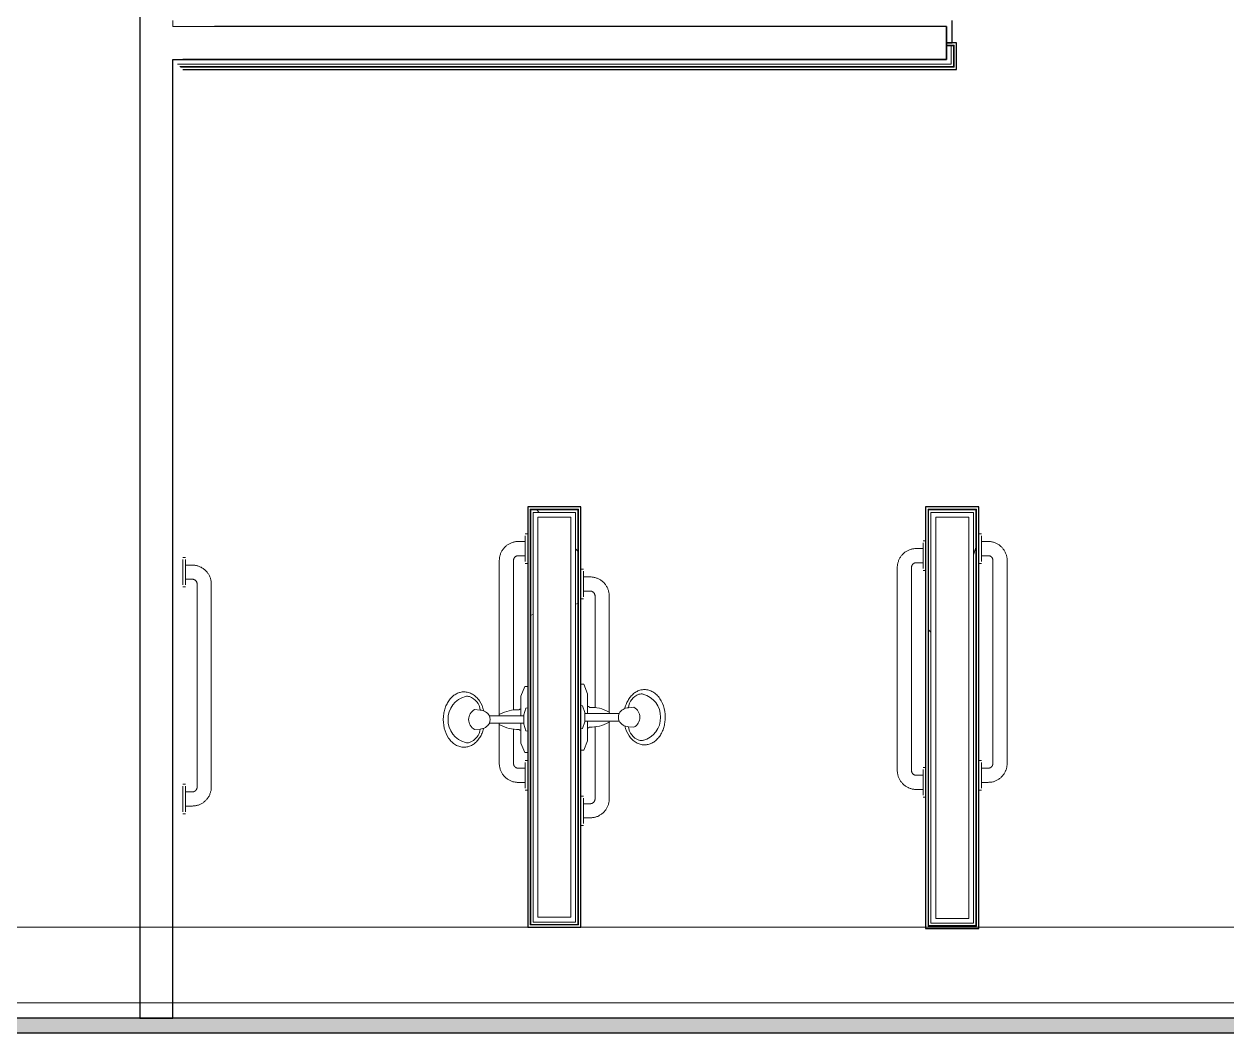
# Model space of a CAD drawing. Header units: inches. Extents: x 25557 to 33164, y -23509 to -20035.
# Drawn here: x 31438 to 31565.3, y -22798.5 to -22691.7 of the extents above; entities that cross this region are included whole.
import ezdxf

# ---------------------------------------------------------------- set-up
doc = ezdxf.new("R2010")
doc.units = ezdxf.units.IN
doc.header["$MEASUREMENT"] = 0
doc.linetypes.add('Grid Line 1_2_', pattern=[0.875, 0.5, -0.125, 0.125, -0.125])
for name, color, linetype, lineweight in [('A-WALL', 113, 'Continuous', 25), ('A-WALL-PATT', 111, 'Continuous', 25), ('I-WALL', 2, 'Continuous', 9), ('P-SANR-FIXT', 6, 'Continuous', 9), ('Q-SPCQ', 91, 'Continuous', 9), ('S-BEAM', 12, 'Continuous', 9), ('S-GRID', 1, 'Continuous', 9)]:
    doc.layers.add(name, color=color, linetype=linetype, lineweight=lineweight)
pattern_1 = [(296.565, (5961.12, 17.28), (0.0001, 115.19999), [12.88, -244.715]), (33.69, (5966.88, 5.76), (-0.00014, 115.19958), [20.768, -394.592]), (33.69, (6082.08, 5.76), (-0.00014, 115.19958), [20.768, -394.592]), (33.69, (6197.28, 5.76), (-0.00014, 115.19958), [20.768, -394.592]), (116.565, (5984.16, 17.28), (0.0001, 115.19999), [12.88, -244.715]), (213.69, (5978.4, 28.8), (-0.00014, 115.19958), [20.768, -394.592]), (213.69, (6093.6, 28.8), (-0.00014, 115.19958), [20.768, -394.592]), (213.69, (6208.8, 28.8), (-0.00014, 115.19958), [20.768, -394.592]), (26.565, (6007.2, 17.28), (0.0001, 115.2), [25.76, -231.836]), (26.565, (6122.4, 17.28), (0.0001, 115.2), [25.76, -231.836]), (270, (6030.24, 28.8), (115.2, 7e-15), [11.52, -103.68]), (225, (6030.24, 17.28), (-1e-14, 115.20042), [16.292, -146.626]), (135, (6018.72, 5.76), (1e-14, 115.20042), [16.292, -146.626]), (288.435, (5984.16, 51.84), (-0.00042, 115.19956), [18.215, -346.08]), (18.435, (5989.92, 34.56), (-0.0004, 115.19956), [18.215, -346.08]), (18.435, (6105.12, 34.56), (-0.0004, 115.19956), [18.215, -346.08]), (18.435, (6220.32, 34.56), (-0.0004, 115.19956), [18.215, -346.08]), (135, (6007.2, 40.32), (1e-14, 115.20042), [16.292, -146.626]), (180, (5995.68, 51.84), (-1e-14, -115.2), [11.52, -103.68]), (251.565, (5955.36, 80.64), (0.00042, 115.19956), [18.215, -346.08]), (315, (5949.6, 63.36), (-1e-14, 115.20042), [16.292, -146.626]), (71.565, (5961.12, 51.84), (0.00042, 115.19956), [18.215, -346.08]), (135, (5966.88, 69.12), (1e-14, 115.20042), [16.292, -146.626]), (225, (6001.44, 80.64), (-1e-14, 115.20042), [16.292, -146.626]), (123.69, (5989.92, 69.12), (-0.00014, 115.19958), [20.768, -394.592]), (123.69, (6105.12, 69.12), (-0.00014, 115.19958), [20.768, -394.592]), (26.565, (5978.4, 86.4), (0.0001, 115.2), [12.88, -244.715]), (26.565, (6093.6, 86.4), (0.0001, 115.2), [12.88, -244.715]), (315, (5989.92, 92.16), (-1e-14, 115.20042), [16.292, -146.626]), (213.69, (6041.76, 109.44), (-0.00014, 115.19958), [20.768, -394.592]), (213.69, (6156.96, 109.44), (-0.00014, 115.19958), [20.768, -394.592]), (213.69, (6272.16, 109.44), (-0.00014, 115.19958), [20.768, -394.592]), (296.565, (6024.48, 97.92), (0.0001, 115.19999), [12.88, -244.715]), (45, (6030.24, 86.4), (1e-14, 115.20042), [16.292, -146.626]), (90, (6041.76, 97.92), (-115.2, 7e-15), [11.52, -103.68]), (213.69, (5989.92, 115.2), (-0.00014, 115.19958), [20.768, -394.592]), (213.69, (6105.12, 115.2), (-0.00014, 115.19958), [20.768, -394.592]), (213.69, (6220.32, 115.2), (-0.00014, 115.19958), [20.768, -394.592]), (315, (5972.64, 103.68), (-1e-14, 115.20042), [8.146, -154.772]), (26.565, (5978.4, 97.92), (0.0001, 115.2), [12.88, -244.715]), (26.565, (6093.6, 97.92), (0.0001, 115.2), [12.88, -244.715]), (90, (5989.92, 103.68), (-115.2, 7e-15), [11.52, -103.68]), (333.435, (5943.84, 109.44), (-0.0001, 115.2), [12.88, -244.715]), (333.435, (6059.04, 109.44), (-0.0001, 115.2), [12.88, -244.715]), (243.435, (5955.36, 103.68), (-0.0001, 115.19999), [12.88, -244.715]), (161.565, (5949.6, 92.16), (0.0004, 115.19956), [18.215, -346.08]), (161.565, (6064.8, 92.16), (0.0004, 115.19956), [18.215, -346.08]), (161.565, (6180, 92.16), (0.0004, 115.19956), [18.215, -346.08]), (45, (5932.32, 97.92), (1e-14, 115.20042), [16.292, -146.626]), (26.565, (5938.08, 0), (0.0001, 115.2), [12.88, -244.715]), (26.565, (6053.28, 0), (0.0001, 115.2), [12.88, -244.715]), (116.565, (5949.6, 5.76), (0.0001, 115.19999), [12.88, -244.715]), (206.565, (5943.84, 17.28), (0.0001, 115.2), [12.88, -244.715]), (206.565, (6059.04, 17.28), (0.0001, 115.2), [12.88, -244.715]), (296.565, (5932.32, 11.52), (0.0001, 115.19999), [12.88, -244.715]), (14.036, (6018.72, 51.84), (0.0005, 115.19957), [23.749, -451.233]), (14.036, (6133.92, 51.84), (0.0005, 115.19957), [23.749, -451.233]), (14.036, (6249.12, 51.84), (0.0005, 115.19957), [23.749, -451.233]), (14.036, (6364.32, 51.84), (0.0005, 115.19957), [23.749, -451.233]), (135, (6041.76, 57.6), (1e-14, 115.20042), [16.292, -146.626]), (198.435, (6030.24, 69.12), (-0.0004, 115.19956), [18.215, -346.08]), (198.435, (6145.44, 69.12), (-0.0004, 115.19956), [18.215, -346.08]), (198.435, (6260.64, 69.12), (-0.0004, 115.19956), [18.215, -346.08]), (296.565, (6012.96, 63.36), (0.0001, 115.19999), [12.88, -244.715]), (333.435, (5938.08, 34.56), (-0.0001, 115.2), [12.88, -244.715]), (333.435, (6053.28, 34.56), (-0.0001, 115.2), [12.88, -244.715]), (45, (5949.6, 28.8), (1e-14, 115.20042), [8.146, -154.772]), (116.565, (5955.36, 34.56), (0.0001, 115.19999), [12.88, -244.715]), (225, (5949.6, 46.08), (-1e-14, 115.20042), [16.292, -146.626])]

# ---------------------------------------------------------------- blocks, each defined once
blk = doc.blocks.new('Shower-Kohler-Devonshire-T396_4X - Oil Rubbed Bronze-74810-Overall Floor Plan')
at = {"layer": 'P-SANR-FIXT', "color": 7}
for p, q in [((25348.99, -22762.82), (25349.39, -22761.8)), ((25349.39, -22761.8), (25349.7, -22761.8)), ((25348.99, -22764.9), (25348.99, -22762.82)), ((25344.66, -22764.3), (25344.08, -22764.25)), ((25348.79, -22764.26), (25348.88, -22764.19)), ((25348.88, -22764.19), (25348.99, -22764.18)), ((25348.99, -22764.18), (25348.99, -22764.9)), ((25349.52, -22764.11), (25349.29, -22764.81)), ((25349.7, -22764.08), (25349.52, -22764.11)), ((25349.7, -22766.53), (25349.7, -22764.08)), ((25349.29, -22764.9), (25345.66, -22764.9)), ((25345.66, -22765.7), (25349.29, -22765.7)), ((25348.99, -22765.7), (25348.99, -22766.43)), ((25348.99, -22767.79), (25348.99, -22765.7)), ((25349.29, -22764.81), (25349.29, -22765.8)), ((25349.29, -22765.7), (25349.29, -22764.9)), ((25344.66, -22766.31), (25344.08, -22766.36)), ((25348.88, -22766.42), (25348.79, -22766.35)), ((25348.99, -22766.43), (25348.88, -22766.42)), ((25349.29, -22765.8), (25349.52, -22766.5)), ((25349.52, -22766.5), (25349.7, -22766.53)), ((25349.39, -22768.8), (25348.99, -22767.79)), ((25349.7, -22768.8), (25349.39, -22768.8))]:
    blk.add_line(p, q, dxfattribs=at)
for centre, radius, start, end in [((25343.73, -22765.24), 2.46, 104.2492, 181.4021), ((25343.3, -22763.57), 0.733, 70.6758, 104.2492), ((25342.99, -22764.46), 1.68, 5.4779, 70.6758), ((25344.65, -22765.3), 1.2, 118.3395, 241.6605), ((25344.61, -22765.51), 1.21, 30.1013, 87.8987), ((25348.64, -22768.13), 3.87, 87.8961, 119.0484), ((25343.73, -22765.36), 2.46, 178.5979, 255.7508), ((25344.61, -22765.1), 1.21, 272.1013, 329.8987), ((25344.58, -22765.3), 1.15, 339.669, 20.331), ((25346.76, -22764.83), 0.0912, 90, 180), ((25342.99, -22766.15), 1.68, 289.3242, 354.5221), ((25346.76, -22765.77), 0.0912, 180, 270), ((25348.64, -22762.48), 3.87, 240.9516, 272.1039), ((25343.3, -22767.04), 0.733, 255.7508, 289.3242)]:
    blk.add_arc(centre, radius, start, end, dxfattribs=at)
for points, knots in [([(25342.96, -22768.23), (25342.81, -22768.23), (25342.51, -22768.19), (25342.06, -22768), (25341.66, -22767.69), (25341.21, -22767.14), (25340.81, -22766.24), (25340.74, -22765.31), (25340.81, -22764.73), (25340.86, -22764.47), (25340.92, -22764.22), (25341, -22763.97), (25341.1, -22763.74), (25341.22, -22763.52), (25341.35, -22763.31), (25341.49, -22763.12), (25341.65, -22762.95), (25341.81, -22762.8), (25341.99, -22762.67), (25342.18, -22762.56), (25342.37, -22762.48), (25342.63, -22762.4), (25342.83, -22762.37), (25342.96, -22762.37)], [0, 0, 0, 0, 0.066667, 0.133333, 0.2, 0.266667, 0.4, 0.533333, 0.5625, 0.591667, 0.620833, 0.65, 0.679167, 0.708333, 0.7375, 0.766667, 0.795833, 0.825, 0.854167, 0.883333, 0.9125, 0.941667, 1, 1, 1, 1]), ([(25342.96, -22762.37), (25343.12, -22762.37), (25343.42, -22762.42), (25343.86, -22762.61), (25344.26, -22762.91), (25344.72, -22763.46), (25344.96, -22764), (25345.05, -22764.39)], [0, 0, 0, 0, 0.0666667, 0.1333333, 0.2, 0.2666667, 0.3990872, 0.3990872, 0.3990872, 0.3990872]), ([(25345.05, -22766.22), (25345.04, -22766.27), (25345, -22766.42), (25344.92, -22766.64), (25344.82, -22766.87), (25344.71, -22767.09), (25344.58, -22767.29), (25344.44, -22767.48), (25344.28, -22767.65), (25344.11, -22767.8), (25343.94, -22767.94), (25343.75, -22768.04), (25343.56, -22768.13), (25343.3, -22768.21), (25343.1, -22768.23), (25342.96, -22768.23)], [0.6009128, 0.6009128, 0.6009128, 0.6009128, 0.6208333, 0.65, 0.6791667, 0.7083333, 0.7375, 0.7666667, 0.7958333, 0.825, 0.8541667, 0.8833333, 0.9125, 0.9416667, 1, 1, 1, 1])]:
    blk.add_open_spline(points, degree=3, knots=knots, dxfattribs=at)
blk = doc.blocks.new('817_Grab_Bars - 8170-001240-25748-Overall Floor Plan')
at = {"layer": 'Q-SPCQ', "color": 7}
for p, q in [((25491.05, -22688.3), (25469.55, -22688.3)), ((25467.55, -22690.3), (25467.55, -22691.02)), ((25469.05, -22691.02), (25469.05, -22690.3)), ((25469.55, -22689.8), (25491.05, -22689.8)), ((25491.55, -22690.3), (25491.55, -22691.02)), ((25493.05, -22691.02), (25493.05, -22690.3)), ((25466.73, -22691.02), (25466.73, -22691.3)), ((25466.94, -22691.02), (25468.3, -22691.02)), ((25468.3, -22691.3), (25466.94, -22691.3)), ((25468.3, -22691.02), (25469.65, -22691.02)), ((25469.65, -22691.3), (25468.3, -22691.3)), ((25469.86, -22691.3), (25469.86, -22691.02)), ((25490.73, -22691.02), (25490.73, -22691.3)), ((25490.94, -22691.02), (25492.3, -22691.02)), ((25492.3, -22691.3), (25490.94, -22691.3)), ((25492.3, -22691.02), (25493.65, -22691.02)), ((25493.65, -22691.3), (25492.3, -22691.3)), ((25493.86, -22691.3), (25493.86, -22691.02))]:
    blk.add_line(p, q, dxfattribs=at)
at = {"layer": 'Q-SPCQ', "color": 7, "flags": 128}
for points in [[(25469.55, -22688.3), (25469.47, -22688.3), (25469.39, -22688.31), (25469.31, -22688.32), (25469.23, -22688.33), (25469.15, -22688.34), (25469.07, -22688.36), (25468.99, -22688.38), (25468.92, -22688.4), (25468.84, -22688.43), (25468.77, -22688.46), (25468.69, -22688.49), (25468.62, -22688.53), (25468.55, -22688.57), (25468.48, -22688.61), (25468.42, -22688.65), (25468.35, -22688.7), (25468.29, -22688.75), (25468.23, -22688.8), (25468.17, -22688.85), (25468.11, -22688.91), (25468.06, -22688.97), (25468, -22689.03), (25467.96, -22689.09), (25467.91, -22689.16), (25467.86, -22689.22), (25467.82, -22689.29), (25467.78, -22689.36), (25467.75, -22689.43), (25467.71, -22689.5), (25467.68, -22689.58), (25467.65, -22689.65), (25467.63, -22689.73), (25467.61, -22689.81), (25467.59, -22689.88), (25467.58, -22689.96), (25467.56, -22690.04), (25467.55, -22690.12), (25467.55, -22690.2), (25467.55, -22690.28), (25467.55, -22690.3)], [(25493.05, -22690.3), (25493.04, -22690.22), (25493.04, -22690.14), (25493.03, -22690.06), (25493.02, -22689.98), (25493.01, -22689.91), (25492.99, -22689.83), (25492.97, -22689.75), (25492.94, -22689.67), (25492.92, -22689.6), (25492.89, -22689.52), (25492.86, -22689.45), (25492.82, -22689.38), (25492.78, -22689.31), (25492.74, -22689.24), (25492.7, -22689.17), (25492.65, -22689.11), (25492.6, -22689.05), (25492.55, -22688.98), (25492.5, -22688.92), (25492.44, -22688.87), (25492.38, -22688.81), (25492.32, -22688.76), (25492.26, -22688.71), (25492.19, -22688.66), (25492.13, -22688.62), (25492.06, -22688.58), (25491.99, -22688.54), (25491.92, -22688.5), (25491.85, -22688.47), (25491.77, -22688.44), (25491.7, -22688.41), (25491.62, -22688.39), (25491.54, -22688.37), (25491.46, -22688.35), (25491.39, -22688.33), (25491.31, -22688.32), (25491.23, -22688.31), (25491.15, -22688.31), (25491.07, -22688.3), (25491.05, -22688.3)], [(25469.05, -22690.3), (25469.05, -22690.28), (25469.05, -22690.26), (25469.05, -22690.24), (25469.05, -22690.22), (25469.06, -22690.2), (25469.06, -22690.18), (25469.07, -22690.16), (25469.07, -22690.15), (25469.08, -22690.13), (25469.09, -22690.11), (25469.09, -22690.09), (25469.1, -22690.07), (25469.11, -22690.05), (25469.12, -22690.04), (25469.13, -22690.02), (25469.15, -22690), (25469.16, -22689.99), (25469.17, -22689.97), (25469.18, -22689.96), (25469.2, -22689.94), (25469.21, -22689.93), (25469.23, -22689.92), (25469.24, -22689.91), (25469.26, -22689.89), (25469.28, -22689.88), (25469.29, -22689.87), (25469.31, -22689.86), (25469.33, -22689.85), (25469.35, -22689.84), (25469.37, -22689.84), (25469.38, -22689.83), (25469.4, -22689.82), (25469.42, -22689.82), (25469.44, -22689.81), (25469.46, -22689.81), (25469.48, -22689.81), (25469.5, -22689.8), (25469.52, -22689.8), (25469.54, -22689.8), (25469.55, -22689.8)], [(25491.05, -22689.8), (25491.07, -22689.8), (25491.09, -22689.8), (25491.11, -22689.81), (25491.13, -22689.81), (25491.15, -22689.81), (25491.17, -22689.82), (25491.18, -22689.82), (25491.2, -22689.83), (25491.22, -22689.83), (25491.24, -22689.84), (25491.26, -22689.85), (25491.28, -22689.86), (25491.29, -22689.87), (25491.31, -22689.88), (25491.33, -22689.89), (25491.35, -22689.9), (25491.36, -22689.91), (25491.38, -22689.93), (25491.39, -22689.94), (25491.41, -22689.95), (25491.42, -22689.97), (25491.43, -22689.98), (25491.44, -22690), (25491.46, -22690.02), (25491.47, -22690.03), (25491.48, -22690.05), (25491.49, -22690.07), (25491.5, -22690.08), (25491.5, -22690.1), (25491.51, -22690.12), (25491.52, -22690.14), (25491.53, -22690.16), (25491.53, -22690.18), (25491.54, -22690.2), (25491.54, -22690.22), (25491.54, -22690.24), (25491.54, -22690.26), (25491.55, -22690.28), (25491.55, -22690.3), (25491.55, -22690.3)]]:
    blk.add_lwpolyline(points, dxfattribs=at)
blk = doc.blocks.new('817_Grab_Bars - 8170-001240-V53-Overall Floor Plan')
at = {"layer": 'Q-SPCQ', "color": 7}
for p, q in [((25558.67, -22746.46), (25557.95, -22746.46)), ((25558.95, -22745.65), (25558.67, -22745.65)), ((25558.67, -22747.21), (25558.67, -22745.86)), ((25558.67, -22748.56), (25558.67, -22747.21)), ((25555.95, -22748.46), (25555.95, -22764.8)), ((25557.45, -22764.29), (25557.45, -22748.46)), ((25557.95, -22747.96), (25558.67, -22747.96)), ((25558.67, -22748.77), (25558.95, -22748.77)), ((25555.95, -22765.81), (25555.95, -22769.96)), ((25557.45, -22769.96), (25557.45, -22766.32)), ((25558.67, -22770.46), (25557.95, -22770.46)), ((25558.95, -22769.65), (25558.67, -22769.65)), ((25558.67, -22771.21), (25558.67, -22769.86)), ((25557.95, -22771.96), (25558.67, -22771.96)), ((25558.67, -22772.56), (25558.67, -22771.21)), ((25558.67, -22772.77), (25558.95, -22772.77))]:
    blk.add_line(p, q, dxfattribs=at)
at = {"layer": 'Q-SPCQ', "color": 7, "flags": 128}
for points in [[(25557.95, -22746.46), (25557.87, -22746.46), (25557.79, -22746.47), (25557.71, -22746.47), (25557.63, -22746.48), (25557.56, -22746.5), (25557.48, -22746.52), (25557.4, -22746.54), (25557.32, -22746.56), (25557.25, -22746.59), (25557.17, -22746.62), (25557.1, -22746.65), (25557.03, -22746.69), (25556.96, -22746.72), (25556.89, -22746.76), (25556.82, -22746.81), (25556.76, -22746.85), (25556.7, -22746.9), (25556.63, -22746.96), (25556.57, -22747.01), (25556.52, -22747.07), (25556.46, -22747.12), (25556.41, -22747.18), (25556.36, -22747.25), (25556.31, -22747.31), (25556.27, -22747.38), (25556.23, -22747.45), (25556.19, -22747.52), (25556.15, -22747.59), (25556.12, -22747.66), (25556.09, -22747.73), (25556.06, -22747.81), (25556.04, -22747.89), (25556.02, -22747.96), (25556, -22748.04), (25555.98, -22748.12), (25555.97, -22748.2), (25555.96, -22748.28), (25555.96, -22748.36), (25555.95, -22748.44), (25555.95, -22748.46)], [(25557.45, -22748.46), (25557.45, -22748.44), (25557.45, -22748.42), (25557.46, -22748.4), (25557.46, -22748.38), (25557.46, -22748.36), (25557.47, -22748.34), (25557.47, -22748.32), (25557.48, -22748.3), (25557.48, -22748.28), (25557.49, -22748.26), (25557.5, -22748.25), (25557.51, -22748.23), (25557.52, -22748.21), (25557.53, -22748.19), (25557.54, -22748.18), (25557.55, -22748.16), (25557.56, -22748.14), (25557.58, -22748.13), (25557.59, -22748.11), (25557.6, -22748.1), (25557.62, -22748.09), (25557.63, -22748.07), (25557.65, -22748.06), (25557.67, -22748.05), (25557.68, -22748.04), (25557.7, -22748.03), (25557.72, -22748.02), (25557.73, -22748.01), (25557.75, -22748), (25557.77, -22747.99), (25557.79, -22747.99), (25557.81, -22747.98), (25557.83, -22747.97), (25557.85, -22747.97), (25557.87, -22747.97), (25557.89, -22747.96), (25557.91, -22747.96), (25557.93, -22747.96), (25557.95, -22747.96), (25557.95, -22747.96)], [(25555.95, -22769.96), (25555.95, -22770.04), (25555.96, -22770.12), (25555.97, -22770.2), (25555.98, -22770.28), (25555.99, -22770.36), (25556.01, -22770.43), (25556.03, -22770.51), (25556.05, -22770.59), (25556.08, -22770.66), (25556.11, -22770.74), (25556.14, -22770.81), (25556.18, -22770.88), (25556.22, -22770.95), (25556.26, -22771.02), (25556.3, -22771.09), (25556.35, -22771.15), (25556.4, -22771.22), (25556.45, -22771.28), (25556.5, -22771.34), (25556.56, -22771.39), (25556.62, -22771.45), (25556.68, -22771.5), (25556.74, -22771.55), (25556.81, -22771.6), (25556.87, -22771.64), (25556.94, -22771.68), (25557.01, -22771.72), (25557.08, -22771.76), (25557.15, -22771.79), (25557.23, -22771.82), (25557.3, -22771.85), (25557.38, -22771.88), (25557.46, -22771.9), (25557.53, -22771.91), (25557.61, -22771.93), (25557.69, -22771.94), (25557.77, -22771.95), (25557.85, -22771.96), (25557.93, -22771.96), (25557.95, -22771.96)], [(25557.95, -22770.46), (25557.93, -22770.46), (25557.91, -22770.46), (25557.89, -22770.46), (25557.87, -22770.45), (25557.85, -22770.45), (25557.83, -22770.44), (25557.81, -22770.44), (25557.8, -22770.43), (25557.78, -22770.43), (25557.76, -22770.42), (25557.74, -22770.41), (25557.72, -22770.4), (25557.7, -22770.39), (25557.69, -22770.38), (25557.67, -22770.37), (25557.65, -22770.36), (25557.64, -22770.35), (25557.62, -22770.33), (25557.61, -22770.32), (25557.59, -22770.31), (25557.58, -22770.29), (25557.57, -22770.28), (25557.55, -22770.26), (25557.54, -22770.25), (25557.53, -22770.23), (25557.52, -22770.21), (25557.51, -22770.19), (25557.5, -22770.18), (25557.49, -22770.16), (25557.49, -22770.14), (25557.48, -22770.12), (25557.47, -22770.1), (25557.47, -22770.08), (25557.46, -22770.06), (25557.46, -22770.04), (25557.46, -22770.02), (25557.45, -22770), (25557.45, -22769.98), (25557.45, -22769.96), (25557.45, -22769.96)]]:
    blk.add_lwpolyline(points, dxfattribs=at)
blk = doc.blocks.new('817_Grab_Bars - 8170-001240-V54-Overall Floor Plan')
at = {"layer": 'Q-SPCQ', "color": 7}
for p, q in [((25564.86, -22749.4), (25564.58, -22749.4)), ((25564.86, -22749.61), (25564.86, -22750.96)), ((25565.58, -22750.21), (25564.86, -22750.21)), ((25564.86, -22750.96), (25564.86, -22752.31)), ((25564.86, -22751.71), (25565.58, -22751.71)), ((25564.58, -22752.52), (25564.86, -22752.52)), ((25566.08, -22752.21), (25566.08, -22764.04)), ((25567.58, -22764.55), (25567.58, -22752.21)), ((25567.58, -22773.71), (25567.58, -22765.56)), ((25566.08, -22766.07), (25566.08, -22773.71)), ((25564.86, -22773.4), (25564.58, -22773.4)), ((25564.86, -22773.61), (25564.86, -22774.96)), ((25565.58, -22774.21), (25564.86, -22774.21)), ((25564.86, -22774.96), (25564.86, -22776.31)), ((25564.86, -22775.71), (25565.58, -22775.71)), ((25564.58, -22776.52), (25564.86, -22776.52))]:
    blk.add_line(p, q, dxfattribs=at)
at = {"layer": 'Q-SPCQ', "color": 7, "flags": 128}
for points in [[(25567.58, -22752.21), (25567.58, -22752.13), (25567.57, -22752.05), (25567.56, -22751.97), (25567.55, -22751.89), (25567.54, -22751.81), (25567.52, -22751.73), (25567.5, -22751.66), (25567.48, -22751.58), (25567.45, -22751.5), (25567.42, -22751.43), (25567.39, -22751.36), (25567.35, -22751.29), (25567.31, -22751.22), (25567.27, -22751.15), (25567.23, -22751.08), (25567.18, -22751.01), (25567.13, -22750.95), (25567.08, -22750.89), (25567.03, -22750.83), (25566.97, -22750.77), (25566.91, -22750.72), (25566.85, -22750.67), (25566.79, -22750.62), (25566.72, -22750.57), (25566.66, -22750.53), (25566.59, -22750.48), (25566.52, -22750.45), (25566.45, -22750.41), (25566.38, -22750.38), (25566.3, -22750.34), (25566.23, -22750.32), (25566.15, -22750.29), (25566.07, -22750.27), (25566, -22750.25), (25565.92, -22750.24), (25565.84, -22750.23), (25565.76, -22750.22), (25565.68, -22750.21), (25565.6, -22750.21), (25565.58, -22750.21)], [(25565.58, -22751.71), (25565.6, -22751.71), (25565.62, -22751.71), (25565.64, -22751.71), (25565.66, -22751.72), (25565.68, -22751.72), (25565.7, -22751.72), (25565.72, -22751.73), (25565.74, -22751.73), (25565.75, -22751.74), (25565.77, -22751.75), (25565.79, -22751.76), (25565.81, -22751.77), (25565.83, -22751.78), (25565.84, -22751.79), (25565.86, -22751.8), (25565.88, -22751.81), (25565.89, -22751.82), (25565.91, -22751.83), (25565.92, -22751.85), (25565.94, -22751.86), (25565.95, -22751.88), (25565.96, -22751.89), (25565.98, -22751.91), (25565.99, -22751.92), (25566, -22751.94), (25566.01, -22751.96), (25566.02, -22751.97), (25566.03, -22751.99), (25566.04, -22752.01), (25566.04, -22752.03), (25566.05, -22752.05), (25566.06, -22752.07), (25566.06, -22752.08), (25566.07, -22752.1), (25566.07, -22752.12), (25566.07, -22752.14), (25566.08, -22752.16), (25566.08, -22752.18), (25566.08, -22752.2), (25566.08, -22752.21)], [(25565.58, -22775.71), (25565.66, -22775.71), (25565.74, -22775.7), (25565.82, -22775.69), (25565.9, -22775.68), (25565.98, -22775.67), (25566.05, -22775.65), (25566.13, -22775.63), (25566.21, -22775.61), (25566.28, -22775.58), (25566.36, -22775.55), (25566.43, -22775.52), (25566.5, -22775.48), (25566.57, -22775.44), (25566.64, -22775.4), (25566.71, -22775.36), (25566.77, -22775.31), (25566.84, -22775.26), (25566.9, -22775.21), (25566.96, -22775.16), (25567.01, -22775.1), (25567.07, -22775.04), (25567.12, -22774.98), (25567.17, -22774.92), (25567.22, -22774.86), (25567.26, -22774.79), (25567.3, -22774.72), (25567.34, -22774.65), (25567.38, -22774.58), (25567.41, -22774.51), (25567.44, -22774.43), (25567.47, -22774.36), (25567.49, -22774.28), (25567.52, -22774.21), (25567.53, -22774.13), (25567.55, -22774.05), (25567.56, -22773.97), (25567.57, -22773.89), (25567.58, -22773.81), (25567.58, -22773.73), (25567.58, -22773.71)], [(25566.08, -22773.71), (25566.08, -22773.73), (25566.08, -22773.75), (25566.07, -22773.77), (25566.07, -22773.79), (25566.07, -22773.81), (25566.06, -22773.83), (25566.06, -22773.85), (25566.05, -22773.87), (25566.05, -22773.89), (25566.04, -22773.9), (25566.03, -22773.92), (25566.02, -22773.94), (25566.01, -22773.96), (25566, -22773.97), (25565.99, -22773.99), (25565.98, -22774.01), (25565.97, -22774.02), (25565.95, -22774.04), (25565.94, -22774.05), (25565.93, -22774.07), (25565.91, -22774.08), (25565.9, -22774.09), (25565.88, -22774.11), (25565.86, -22774.12), (25565.85, -22774.13), (25565.83, -22774.14), (25565.81, -22774.15), (25565.8, -22774.16), (25565.78, -22774.17), (25565.76, -22774.18), (25565.74, -22774.18), (25565.72, -22774.19), (25565.7, -22774.19), (25565.68, -22774.2), (25565.66, -22774.2), (25565.64, -22774.2), (25565.62, -22774.21), (25565.6, -22774.21), (25565.58, -22774.21), (25565.58, -22774.21)]]:
    blk.add_lwpolyline(points, dxfattribs=at)
blk = doc.blocks.new('817_Grab_Bars - 8170-001240-V41-Overall Floor Plan')
at = {"layer": 'Q-SPCQ', "color": 7}
for p, q in [((25522.42, -22655.05), (25522.14, -22655.05)), ((25522.42, -22655.26), (25522.42, -22656.62)), ((25523.14, -22655.87), (25522.42, -22655.87)), ((25522.42, -22656.62), (25522.42, -22657.97)), ((25522.42, -22657.37), (25523.14, -22657.37)), ((25522.14, -22658.18), (25522.42, -22658.18)), ((25523.64, -22657.87), (25523.64, -22679.37)), ((25525.14, -22679.37), (25525.14, -22657.87)), ((25522.42, -22679.05), (25522.14, -22679.05)), ((25522.42, -22679.26), (25522.42, -22680.62)), ((25523.14, -22679.87), (25522.42, -22679.87)), ((25522.42, -22680.62), (25522.42, -22681.97)), ((25522.42, -22681.37), (25523.14, -22681.37)), ((25522.14, -22682.18), (25522.42, -22682.18))]:
    blk.add_line(p, q, dxfattribs=at)
at = {"layer": 'Q-SPCQ', "color": 7, "flags": 128}
for points in [[(25525.14, -22657.87), (25525.14, -22657.79), (25525.13, -22657.71), (25525.13, -22657.63), (25525.11, -22657.55), (25525.1, -22657.47), (25525.08, -22657.39), (25525.06, -22657.31), (25525.04, -22657.24), (25525.01, -22657.16), (25524.98, -22657.09), (25524.95, -22657.01), (25524.91, -22656.94), (25524.88, -22656.87), (25524.83, -22656.8), (25524.79, -22656.74), (25524.74, -22656.67), (25524.7, -22656.61), (25524.64, -22656.55), (25524.59, -22656.49), (25524.53, -22656.43), (25524.48, -22656.38), (25524.41, -22656.32), (25524.35, -22656.27), (25524.29, -22656.23), (25524.22, -22656.18), (25524.15, -22656.14), (25524.08, -22656.1), (25524.01, -22656.07), (25523.94, -22656.03), (25523.86, -22656), (25523.79, -22655.97), (25523.71, -22655.95), (25523.64, -22655.93), (25523.56, -22655.91), (25523.48, -22655.89), (25523.4, -22655.88), (25523.32, -22655.87), (25523.24, -22655.87), (25523.16, -22655.87), (25523.14, -22655.87)], [(25523.14, -22657.37), (25523.16, -22657.37), (25523.18, -22657.37), (25523.2, -22657.37), (25523.22, -22657.37), (25523.24, -22657.38), (25523.26, -22657.38), (25523.28, -22657.38), (25523.3, -22657.39), (25523.32, -22657.4), (25523.33, -22657.4), (25523.35, -22657.41), (25523.37, -22657.42), (25523.39, -22657.43), (25523.41, -22657.44), (25523.42, -22657.45), (25523.44, -22657.46), (25523.45, -22657.48), (25523.47, -22657.49), (25523.48, -22657.5), (25523.5, -22657.52), (25523.51, -22657.53), (25523.53, -22657.55), (25523.54, -22657.56), (25523.55, -22657.58), (25523.56, -22657.6), (25523.57, -22657.61), (25523.58, -22657.63), (25523.59, -22657.65), (25523.6, -22657.67), (25523.61, -22657.68), (25523.61, -22657.7), (25523.62, -22657.72), (25523.62, -22657.74), (25523.63, -22657.76), (25523.63, -22657.78), (25523.64, -22657.8), (25523.64, -22657.82), (25523.64, -22657.84), (25523.64, -22657.86), (25523.64, -22657.87)], [(25523.14, -22681.37), (25523.22, -22681.36), (25523.3, -22681.36), (25523.38, -22681.35), (25523.46, -22681.34), (25523.54, -22681.33), (25523.62, -22681.31), (25523.69, -22681.29), (25523.77, -22681.26), (25523.84, -22681.24), (25523.92, -22681.21), (25523.99, -22681.17), (25524.06, -22681.14), (25524.13, -22681.1), (25524.2, -22681.06), (25524.27, -22681.02), (25524.33, -22680.97), (25524.4, -22680.92), (25524.46, -22680.87), (25524.52, -22680.81), (25524.57, -22680.76), (25524.63, -22680.7), (25524.68, -22680.64), (25524.73, -22680.58), (25524.78, -22680.51), (25524.82, -22680.45), (25524.87, -22680.38), (25524.9, -22680.31), (25524.94, -22680.24), (25524.97, -22680.16), (25525, -22680.09), (25525.03, -22680.01), (25525.06, -22679.94), (25525.08, -22679.86), (25525.1, -22679.78), (25525.11, -22679.71), (25525.12, -22679.63), (25525.13, -22679.55), (25525.14, -22679.47), (25525.14, -22679.39), (25525.14, -22679.37)], [(25523.64, -22679.37), (25523.64, -22679.39), (25523.64, -22679.41), (25523.64, -22679.43), (25523.63, -22679.44), (25523.63, -22679.46), (25523.63, -22679.48), (25523.62, -22679.5), (25523.61, -22679.52), (25523.61, -22679.54), (25523.6, -22679.56), (25523.59, -22679.58), (25523.58, -22679.6), (25523.57, -22679.61), (25523.56, -22679.63), (25523.55, -22679.65), (25523.54, -22679.66), (25523.53, -22679.68), (25523.52, -22679.7), (25523.5, -22679.71), (25523.49, -22679.72), (25523.47, -22679.74), (25523.46, -22679.75), (25523.44, -22679.76), (25523.43, -22679.77), (25523.41, -22679.79), (25523.39, -22679.8), (25523.38, -22679.81), (25523.36, -22679.82), (25523.34, -22679.82), (25523.32, -22679.83), (25523.3, -22679.84), (25523.28, -22679.84), (25523.26, -22679.85), (25523.24, -22679.85), (25523.23, -22679.86), (25523.21, -22679.86), (25523.19, -22679.86), (25523.17, -22679.86), (25523.15, -22679.87), (25523.14, -22679.87)]]:
    blk.add_lwpolyline(points, dxfattribs=at)
blk = doc.blocks.new('Locker Rooms and Restrooms_rvt-2-Overall Floor Plan')
at = {"layer": 'A-WALL-PATT', "lineweight": 9}
h = blk.add_hatch(dxfattribs=at)
h.set_pattern_fill('FP_39', style=0, pattern_type=2)
h.set_pattern_definition(pattern_1)
h.paths.add_polyline_path([(25559.2, -22787.05), (25559.27, -22786.99), (25559.2, -22782.12)], flags=0)
h.paths.add_polyline_path([(25564.02, -22743.12), (25564.27, -22743.05), (25559.52, -22743.12)], flags=0)
h = blk.add_hatch(dxfattribs=at)
h.set_pattern_fill('FP_39', style=0, pattern_type=2)
h.set_pattern_definition(pattern_1)
h.paths.add_polyline_path([(25559.52, -22786.99), (25564.02, -22786.99), (25564.02, -22786.74), (25559.52, -22786.74), (25559.52, -22743.37), (25564.02, -22743.37), (25564.02, -22743.12), (25559.27, -22743.12), (25559.27, -22786.99)], flags=0)
h = blk.add_hatch(dxfattribs=at)
h.set_pattern_fill('FP_39', style=0, pattern_type=2)
h.set_pattern_definition(pattern_1)
h.paths.add_polyline_path([(25564.02, -22786.99), (25564.27, -22786.99), (25564.27, -22743.12), (25564.02, -22743.12), (25564.02, -22786.74)], flags=0)
h = blk.add_hatch(dxfattribs=at)
h.set_pattern_fill('FP_39', style=0, pattern_type=2)
h.set_pattern_definition(pattern_1)
h.paths.add_polyline_path([(25601.33, -22787.16), (25601.39, -22787.1), (25601.33, -22782.12)], flags=0)
h.paths.add_polyline_path([(25606.14, -22743.12), (25606.39, -22743.05), (25603.67, -22743.12)], flags=0)
h = blk.add_hatch(dxfattribs=at)
h.set_pattern_fill('FP_39', style=0, pattern_type=2)
h.set_pattern_definition(pattern_1)
h.paths.add_polyline_path([(25606.14, -22787.1), (25606.14, -22786.85), (25601.64, -22786.85), (25601.64, -22743.37), (25606.14, -22743.37), (25606.14, -22743.12), (25601.39, -22743.12), (25601.39, -22787.1), (25603.67, -22787.1)], flags=0)
h = blk.add_hatch(dxfattribs=at)
h.set_pattern_fill('FP_39', style=0, pattern_type=2)
h.set_pattern_definition(pattern_1)
h.paths.add_polyline_path([(25606.14, -22787.1), (25606.39, -22787.1), (25606.39, -22743.12), (25606.14, -22743.12), (25606.14, -22786.85)], flags=0)
at = {"layer": 'A-WALL', "color": 7, "lineweight": 9}
for p, q in [((25521.39, -22691.3), (25521.39, -22691.93)), ((25522.14, -22691.93), (25521.39, -22691.93)), ((25525.79, -22691.93), (25522.14, -22691.93)), ((25604.02, -22693.93), (25603.27, -22693.93)), ((25604.02, -22693.99), (25603.27, -22693.99)), ((25603.77, -22695.43), (25603.77, -22693.99)), ((25604.08, -22693.93), (25604.02, -22693.93)), ((25604.02, -22695.43), (25604.02, -22693.99)), ((25604.08, -22695.43), (25604.08, -22693.93)), ((25603.77, -22695.43), (25603.77, -22695.93)), ((25604.02, -22695.43), (25604.02, -22695.93)), ((25604.08, -22695.43), (25604.08, -22696.18)), ((25521.89, -22695.93), (25522.14, -22695.93)), ((25522.14, -22695.93), (25522.45, -22695.93)), ((25522.14, -22696.18), (25522.2, -22696.18)), ((25522.2, -22696.18), (25522.45, -22696.18)), ((25522.2, -22696.24), (25522.45, -22696.24)), ((25603.77, -22695.93), (25522.45, -22695.93)), ((25604.02, -22696.18), (25522.45, -22696.18)), ((25604.08, -22696.24), (25522.45, -22696.24)), ((25604.02, -22695.93), (25604.02, -22696.18)), ((25604.08, -22696.18), (25604.08, -22696.24)), ((25559.27, -22743.05), (25559.2, -22743.05)), ((25559.2, -22743.05), (25559.2, -22787.05)), ((25564.27, -22743.05), (25559.27, -22743.05)), ((25559.52, -22743.12), (25559.27, -22743.12)), ((25559.27, -22743.12), (25559.27, -22786.99)), ((25564.02, -22743.12), (25559.52, -22743.12)), ((25560.02, -22743.37), (25559.52, -22743.37)), ((25559.52, -22743.37), (25559.52, -22786.74)), ((25563.52, -22743.37), (25560.02, -22743.37)), ((25563.52, -22743.87), (25560.02, -22743.87)), ((25560.02, -22743.87), (25560.02, -22786.24)), ((25564.02, -22743.37), (25563.52, -22743.37)), ((25563.52, -22743.87), (25563.52, -22786.24)), ((25564.27, -22743.12), (25564.02, -22743.12)), ((25564.02, -22743.37), (25564.02, -22786.74)), ((25564.33, -22743.05), (25564.27, -22743.05)), ((25564.27, -22743.12), (25564.27, -22786.99)), ((25564.33, -22743.05), (25564.33, -22787.05)), ((25601.39, -22743.05), (25601.33, -22743.05)), ((25601.33, -22743.05), (25601.33, -22787.16)), ((25606.39, -22743.05), (25601.39, -22743.05)), ((25601.64, -22743.12), (25601.39, -22743.12)), ((25601.39, -22743.12), (25601.39, -22787.1)), ((25606.14, -22743.12), (25601.64, -22743.12)), ((25602.14, -22743.37), (25601.64, -22743.37)), ((25601.64, -22743.37), (25601.64, -22786.85)), ((25605.64, -22743.37), (25602.14, -22743.37)), ((25605.64, -22743.87), (25602.14, -22743.87)), ((25602.14, -22743.87), (25602.14, -22786.35)), ((25606.14, -22743.37), (25605.64, -22743.37)), ((25605.64, -22743.87), (25605.64, -22786.35)), ((25606.39, -22743.12), (25606.14, -22743.12)), ((25606.14, -22743.37), (25606.14, -22786.85)), ((25606.45, -22743.05), (25606.39, -22743.05)), ((25606.39, -22743.12), (25606.39, -22787.1)), ((25606.45, -22743.05), (25606.45, -22787.16)), ((25559.2, -22787.05), (25559.27, -22787.05)), ((25559.27, -22786.99), (25559.52, -22786.99)), ((25559.27, -22787.05), (25564.27, -22787.05)), ((25559.52, -22786.74), (25560.02, -22786.74)), ((25559.52, -22786.99), (25564.02, -22786.99)), ((25560.02, -22786.24), (25563.52, -22786.24)), ((25560.02, -22786.74), (25563.52, -22786.74)), ((25563.52, -22786.74), (25564.02, -22786.74)), ((25564.02, -22786.99), (25564.27, -22786.99)), ((25564.27, -22787.05), (25564.33, -22787.05)), ((25601.33, -22787.16), (25601.39, -22787.16)), ((25601.39, -22787.1), (25601.64, -22787.1)), ((25601.39, -22787.16), (25606.39, -22787.16)), ((25601.64, -22786.85), (25602.14, -22786.85)), ((25601.64, -22787.1), (25606.14, -22787.1)), ((25602.14, -22786.35), (25605.64, -22786.35)), ((25602.14, -22786.85), (25605.64, -22786.85)), ((25605.64, -22786.85), (25606.14, -22786.85)), ((25606.14, -22787.1), (25606.39, -22787.1)), ((25606.39, -22787.16), (25606.45, -22787.16))]:
    blk.add_line(p, q, dxfattribs=at)
at = {"layer": 'I-WALL', "color": 250, "lineweight": 25}
for p, q in [((25517.89, -22435.18), (25517.89, -22695.43)), ((25603.89, -22693.68), (25603.89, -22691.3)), ((25603.27, -22691.93), (25525.79, -22691.93)), ((25603.27, -22695.43), (25603.27, -22691.93)), ((25603.27, -22691.93), (25603.27, -22693.68)), ((25603.27, -22693.68), (25603.27, -22693.93)), ((25604.08, -22693.68), (25603.27, -22693.68)), ((25603.27, -22693.68), (25603.89, -22693.68)), ((25603.27, -22693.93), (25603.27, -22693.99)), ((25603.27, -22693.99), (25603.27, -22695.43)), ((25604.33, -22693.68), (25604.08, -22693.68)), ((25604.33, -22695.43), (25604.33, -22693.68)), ((25517.89, -22695.43), (25517.89, -22796.91)), ((25521.39, -22695.43), (25522.14, -22695.43)), ((25521.39, -22796.91), (25521.39, -22695.43)), ((25522.14, -22695.43), (25603.27, -22695.43)), ((25603.27, -22695.43), (25522.45, -22695.43)), ((25604.33, -22696.24), (25604.33, -22695.43)), ((25522.45, -22696.49), (25604.33, -22696.49)), ((25604.33, -22696.49), (25604.33, -22696.24)), ((25559.2, -22742.8), (25558.95, -22742.8)), ((25558.95, -22742.8), (25558.95, -22787.3)), ((25564.33, -22742.8), (25559.2, -22742.8)), ((25564.58, -22742.8), (25564.33, -22742.8)), ((25564.58, -22787.3), (25564.58, -22742.8)), ((25601.33, -22742.8), (25601.08, -22742.8)), ((25601.08, -22742.8), (25601.08, -22787.41)), ((25606.45, -22742.8), (25601.33, -22742.8)), ((25606.7, -22742.8), (25606.45, -22742.8)), ((25606.7, -22787.41), (25606.7, -22742.8)), ((25558.95, -22787.3), (25559.2, -22787.3)), ((25559.2, -22787.3), (25564.33, -22787.3)), ((25564.33, -22787.3), (25564.58, -22787.3)), ((25601.08, -22787.41), (25601.33, -22787.41)), ((25601.33, -22787.41), (25606.45, -22787.41)), ((25606.45, -22787.41), (25606.7, -22787.41)), ((25517.89, -22796.91), (25521.39, -22796.91))]:
    blk.add_line(p, q, dxfattribs=at)
at = {"lineweight": 9}
for name, p in [('817_Grab_Bars - 8170-001240-V53-Overall Floor Plan', (0, 0)), ('817_Grab_Bars - 8170-001240-V41-Overall Floor Plan', (84.56, -90.59)), ('817_Grab_Bars - 8170-001240-V54-Overall Floor Plan', (0, 0)), ('Shower-Kohler-Devonshire-T396_4X - Oil Rubbed Bronze-74810-Overall Floor Plan', (209.25, 0))]:
    blk.add_blockref(name, p, dxfattribs=at)
for name, p, rotation in [('817_Grab_Bars - 8170-001240-V41-Overall Floor Plan', (51123.22, -45428.57), 180), ('817_Grab_Bars - 8170-001240-25748-Overall Floor Plan', (48213.76, 2718.59), 270), ('Shower-Kohler-Devonshire-T396_4X - Oil Rubbed Bronze-74810-Overall Floor Plan', (50914.28, -45530.36), 180)]:
    blk.add_blockref(name, p, dxfattribs=dict(at, rotation=rotation))
blk = doc.blocks.new('Girt_C - 8_D-1076207-Overall Floor Plan')
at = {"layer": 'S-BEAM'}
for p, q in [((25517.89, -22787.3), (25505.64, -22787.3)), ((25558.95, -22787.3), (25521.39, -22787.3)), ((25601.08, -22787.3), (25564.58, -22787.3)), ((25643.2, -22787.3), (25606.7, -22787.3)), ((25505.64, -22795.3), (25517.89, -22795.3)), ((25521.39, -22795.3), (25672.89, -22795.3))]:
    blk.add_line(p, q, dxfattribs=at)

msp = doc.modelspace()

# ---------------------------------------------------------------- hatches: boundary and pattern name
at = {"layer": 'A-WALL-PATT', "lineweight": 9, "transparency": 33554649}
msp.add_hatch(color=256, dxfattribs=at).paths.add_polyline_path([(31397.75, -22798.48), (31605.21, -22798.48), (31605.21, -22796.91), (31249.33, -22796.91), (31249.33, -22798.48), (31380.47, -22798.48)], flags=0)

# ---------------------------------------------------------------- linework, layer by layer
at = {"layer": 'A-WALL'}
for p, q in [((31605.21, -22796.91), (31249.33, -22796.91)), ((31249.33, -22798.48), (31605.21, -22798.48))]:
    msp.add_line(p, q, dxfattribs=at)
at = {"layer": 'S-BEAM'}
for p, q in [((31437.96, -22787.3), (31450.21, -22787.3)), ((31453.71, -22787.3), (31491.27, -22787.3)), ((31496.9, -22787.3), (31533.4, -22787.3)), ((31539.02, -22787.3), (31575.52, -22787.3))]:
    msp.add_line(p, q, dxfattribs=at)
at = {"layer": 'S-GRID', "linetype": 'Grid Line 1_2_'}
for p, q in [((32359.66, -22787.3), (27403.68, -22787.3)), ((32651.38, -22787.3), (27722.53, -22787.3)), ((32263.66, -22795.3), (27499.68, -22795.3)), ((32555.38, -22795.3), (27847.84, -22795.3))]:
    msp.add_line(p, q, dxfattribs=at)

# ---------------------------------------------------------------- block references
at = {"lineweight": 5}
msp.add_blockref('Locker Rooms and Restrooms_rvt-2-Overall Floor Plan', (5932.32, 0), dxfattribs=at)
at = {"layer": 'S-BEAM'}
msp.add_blockref('Girt_C - 8_D-1076207-Overall Floor Plan', (5932.32, 0), dxfattribs=at)

doc.saveas('drawing.dxf')
